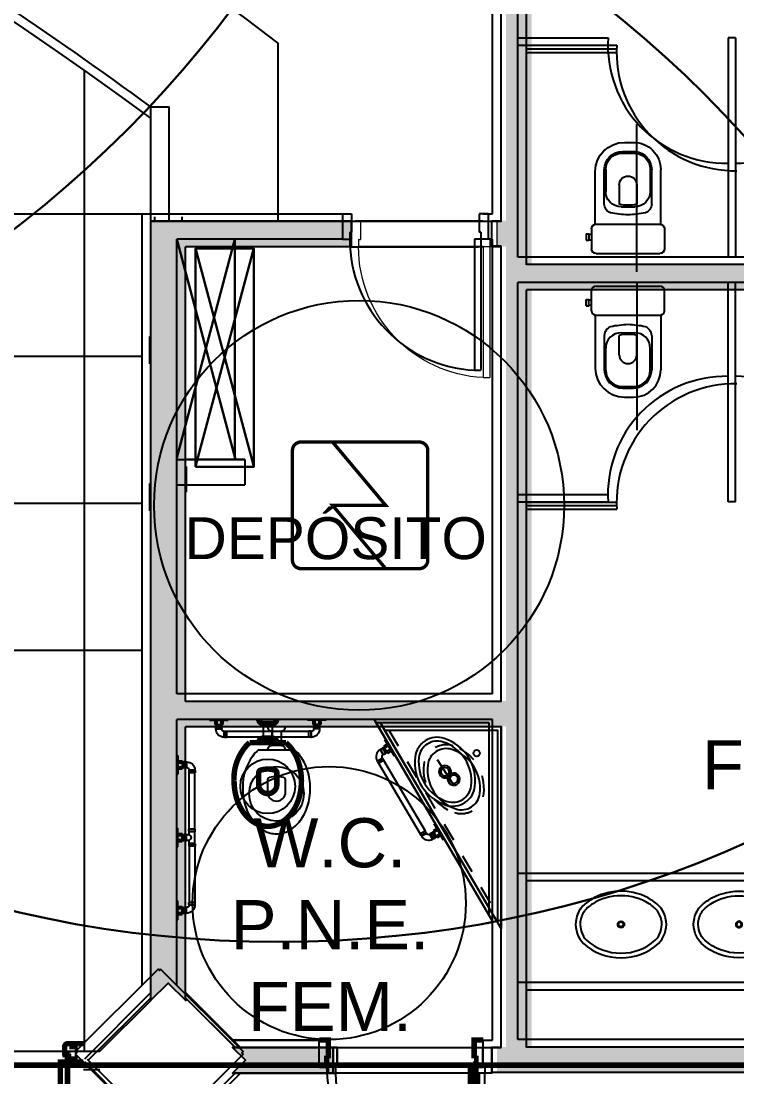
# Model space of a CAD drawing. Header units: metres. Extents: x -331 to 2982, y 362 to 2539.
# Drawn here: x 858.23 to 862.16, y 980.3 to 986.1 of the extents above; entities that cross this region are included whole.
import ezdxf

# ---------------------------------------------------------------- set-up
doc = ezdxf.new("R2010")
doc.units = ezdxf.units.M
doc.linetypes.add('DASHED', pattern=[0.75, 0.5, -0.25])
doc.layers.get('0').update_dxf_attribs({"color": 251})
for name, color, linetype in [('AR-COND', 4, 'Continuous'), ('DET. FUMAÇA', 1, 'Continuous'), ('Div', 251, 'Continuous'), ('Est', 251, 'Continuous'), ('Mob', 251, 'Continuous'), ('Pis', 251, 'Continuous'), ('Renato', 7, 'Continuous')]:
    doc.layers.add(name, color=color, linetype=linetype)
doc.layers.add('BASE', color=8, linetype='Continuous', lineweight=5)
doc.layers.add('Botoeira_antiga', color=74, linetype='Continuous', lineweight=30)
doc.styles.add('ARIAL', font='arial.ttf')

# ---------------------------------------------------------------- blocks, each defined once
blk = doc.blocks.new('VOG13')
at = {"layer": 'Mob'}
for p, q in [((-20, -15), (-20, -4)), ((-17.5, -1.5), (17.5, -1.5)), ((20, -15), (20, -4)), ((-23, -8.75), (-21.5, -8.75)), ((-23, -12.25), (-23, -8.75)), ((-21.5, -12.25), (-21.5, -8.75)), ((-21.5, -9), (-20, -9)), ((-23, -12.25), (-21.5, -12.25)), ((-21.5, -12), (-20, -12)), ((-18, -17.45), (-18, -46.5)), ((-17.5, -17.5), (17.5, -17.5)), ((18, -17.45), (18, -47.5)), ((-13, -28.63), (-13, -35.9)), ((-4.8, -39.2), (-4.8, -28.61)), ((-3.75, -27.1), (3.75, -27.1)), ((4.8, -39.2), (4.8, -28.61)), ((13, -28.63), (13, -35.9)), ((-13, -35.9), (-13, -47.5)), ((-12.25, -47.6), (-12.25, -35.6)), ((12.25, -47.6), (12.25, -35.6)), ((13, -35.9), (13, -47.5)), ((-3.25, -56.6), (3.25, -56.6)), ((-3, -57.5), (3, -57.5)), ((-2, -62.5), (3, -62.5))]:
    blk.add_line(p, q, dxfattribs=at)
for centre, radius, start, end in [((-17.5, -4), 2.5, 90, 180), ((17.5, -4), 2.5, 0, 90), ((-17.5, -15), 2.5, 180, 270), ((17.5, -15), 2.5, 270, 0), ((5.57, -107.06), 84.64, 93.7724, 100.27879), ((-5.57, -107.06), 84.64, 79.72121, 86.2276), ((-7.81, -28.67), 5.19, 109.37837, 179.5279), ((-3.75, -35.6), 8.5, 90, 180), ((-0.88, -40.32), 12.35, 85.90745, 108.49787), ((0.88, -40.32), 12.35, 71.50213, 94.09255), ((3.75, -35.6), 8.5, 0, 90), ((7.81, -28.67), 5.19, 0.4721, 70.62163), ((0, -39.2), 4.8, 180, 0), ((-2, -46.5), 16, 180, 270), ((-3, -47.5), 10, 180, 270), ((-3.25, -47.6), 9, 180, 270), ((3, -47.5), 10, 270, 0), ((3, -47.5), 15, 270, 0), ((3.25, -47.6), 9, 270, 0)]:
    blk.add_arc(centre, radius, start, end, dxfattribs=at)
blk = doc.blocks.new('Cuba01_pl')
at = {"layer": 'Mob'}
for radius in [0.018, 0.013]:
    blk.add_circle((0, 0), radius, dxfattribs=at)
for centre, radius, start, end in [((-0.0022, -0.1243), 0.3068, 89.5504, 122.73751), ((0.0022, -0.1243), 0.3068, 57.26249, 90.4496), ((-0.0706, -0.0303), 0.1909, 120.72503, 141.48411), ((-0.0022, -0.1243), 0.2818, 89.5504, 122.82801), ((0.0022, -0.1243), 0.2818, 57.17199, 90.4496), ((0.0706, -0.0303), 0.1909, 38.51589, 59.27497), ((-0.0906, -0.0037), 0.1589, 144.52318, 173.17666), ((-0.0906, -0.0037), 0.1339, 144.80474, 173.05731), ((-0.0706, -0.0303), 0.1659, 120.57547, 141.25329), ((0.0706, -0.0303), 0.1659, 38.74671, 59.42453), ((0.0906, -0.0037), 0.1339, 6.94269, 35.19526), ((0.0906, -0.0037), 0.1589, 6.82334, 35.47682), ((-0.0974, 0.0005), 0.1517, 174.45244, 224.38195), ((-0.0974, 0.0005), 0.1267, 174.57802, 224.00207), ((0.0974, 0.0005), 0.1267, 315.99793, 5.42198), ((0.0974, 0.0005), 0.1517, 315.61805, 5.54756), ((-0.0024, 0.1229), 0.3059, 228.32438, 270.48382), ((-0.0024, 0.1229), 0.2809, 228.50405, 270.48382), ((0.0024, 0.1229), 0.3059, 269.51618, 311.67562), ((0.0024, 0.1229), 0.2809, 269.51618, 311.49595)]:
    blk.add_arc(centre, radius, start, end, dxfattribs=at)
blk = doc.blocks.new('W_BARRA_VASO_3ART2')
at = {"layer": 'Mob', "color": 0}
for p, q in [((0, 0), (0, -0.006)), ((0.103, 0), (0.103, -0.006)), ((0.4, 0), (0.4, -0.006)), ((0.503, 0), (0.503, -0.006)), ((0.8, 0), (0.8, -0.006)), ((0.903, 0), (0.903, -0.006)), ((0, -0.006), (0.103, -0.006)), ((0.0296, -0.006), (0.0296, -0.03)), ((0.0296, -0.03), (0.0734, -0.03)), ((0.0349, -0.052), (0.0349, -0.04)), ((0.0349, -0.04), (0.068, -0.04)), ((0.068, -0.052), (0.0349, -0.052)), ((0.0349, -0.052), (0.0356, -0.0546)), ((0.0356, -0.03), (0.0356, -0.04)), ((0.0356, -0.0546), (0.0674, -0.0546)), ((0.0406, -0.006), (0.0406, -0.03)), ((0.0624, -0.006), (0.0624, -0.03)), ((0.0673, -0.03), (0.0673, -0.04)), ((0.068, -0.052), (0.0674, -0.0546)), ((0.068, -0.052), (0.068, -0.04)), ((0.0734, -0.006), (0.0734, -0.03)), ((0.503, -0.006), (0.4, -0.006)), ((0.4296, -0.006), (0.4296, -0.03)), ((0.4734, -0.03), (0.4296, -0.03)), ((0.4349, -0.051), (0.4349, -0.039)), ((0.4681, -0.039), (0.4349, -0.039)), ((0.4349, -0.051), (0.4356, -0.0535)), ((0.4349, -0.051), (0.4681, -0.051)), ((0.4356, -0.03), (0.4356, -0.039)), ((0.4674, -0.0535), (0.4356, -0.0535)), ((0.4356, -0.0681), (0.4356, -0.0535)), ((0.4406, -0.006), (0.4406, -0.03)), ((0.4624, -0.006), (0.4624, -0.03)), ((0.4674, -0.03), (0.4674, -0.039)), ((0.4681, -0.051), (0.4674, -0.0535)), ((0.4674, -0.0681), (0.4674, -0.0535)), ((0.4681, -0.051), (0.4681, -0.039)), ((0.4734, -0.006), (0.4734, -0.03)), ((0.903, -0.006), (0.8, -0.006)), ((0.8296, -0.006), (0.8296, -0.03)), ((0.8734, -0.03), (0.8296, -0.03)), ((0.8681, -0.04), (0.835, -0.04)), ((0.835, -0.052), (0.835, -0.04)), ((0.835, -0.052), (0.8681, -0.052)), ((0.835, -0.052), (0.8356, -0.0546)), ((0.8356, -0.03), (0.8356, -0.04)), ((0.8674, -0.0546), (0.8356, -0.0546)), ((0.8406, -0.006), (0.8406, -0.03)), ((0.8624, -0.006), (0.8624, -0.03)), ((0.8674, -0.03), (0.8674, -0.04)), ((0.8681, -0.052), (0.8674, -0.0546)), ((0.8681, -0.052), (0.8681, -0.04)), ((0.8734, -0.006), (0.8734, -0.03)), ((0.0835, -0.0675), (0.0809, -0.0681)), ((0.0809, -0.0999), (0.0809, -0.0681)), ((0.0835, -0.1006), (0.0809, -0.0999)), ((0.0835, -0.0675), (0.0835, -0.1006)), ((0.0835, -0.0675), (0.0955, -0.0675)), ((0.0835, -0.1006), (0.0955, -0.1006)), ((0.0955, -0.1006), (0.0955, -0.0675)), ((0.405, -0.0681), (0.0955, -0.0681)), ((0.405, -0.0999), (0.0955, -0.0999)), ((0.405, -0.1006), (0.405, -0.0674)), ((0.417, -0.0674), (0.405, -0.0674)), ((0.417, -0.1006), (0.405, -0.1006)), ((0.417, -0.0674), (0.417, -0.1006)), ((0.417, -0.0674), (0.4195, -0.0681)), ((0.4171, -0.1005), (0.4195, -0.0999)), ((0.4195, -0.0999), (0.4195, -0.0681)), ((0.4356, -0.0681), (0.4195, -0.0681)), ((0.4835, -0.0999), (0.4195, -0.0999)), ((0.4835, -0.0681), (0.4674, -0.0681)), ((0.486, -0.0674), (0.4835, -0.0681)), ((0.4835, -0.0999), (0.4835, -0.0681)), ((0.486, -0.1006), (0.4835, -0.0999)), ((0.486, -0.0674), (0.486, -0.1006)), ((0.486, -0.0674), (0.498, -0.0674)), ((0.486, -0.1006), (0.498, -0.1006)), ((0.498, -0.1006), (0.498, -0.0674)), ((0.498, -0.0681), (0.8075, -0.0681)), ((0.498, -0.0999), (0.8075, -0.0999)), ((0.8075, -0.1006), (0.8075, -0.0675)), ((0.8195, -0.0675), (0.8075, -0.0675)), ((0.8195, -0.1006), (0.8075, -0.1006)), ((0.8195, -0.0675), (0.8195, -0.1006)), ((0.8195, -0.0675), (0.8221, -0.0681)), ((0.8195, -0.1006), (0.8221, -0.0999)), ((0.8221, -0.0999), (0.8221, -0.0681))]:
    blk.add_line(p, q, dxfattribs=at)
for centre, radius, start, end in [((0.0809, -0.0546), 0.0453, 179.99797, 270.00203), ((0.0809, -0.0546), 0.0136, 179.52632, 270), ((0.8221, -0.0546), 0.0136, 270, 0.47368), ((0.8221, -0.0546), 0.0453, 269.99797, 0.00203), ((0.4515, -0.0615), 0.0172, 202.61986, 337.38014)]:
    blk.add_arc(centre, radius, start, end, dxfattribs=at)
blk = doc.blocks.new('DEF')
at = {"layer": 'Mob', "color": 0}
for p, q in [((0, 0.6406), (0.006, 0.6406)), ((0.006, 0.6406), (0.006, 0.5376)), ((0.006, 0.611), (0.03, 0.611)), ((0.006, 0.6001), (0.03, 0.6001)), ((0.03, 0.611), (0.03, 0.5672)), ((0.03, 0.605), (0.04, 0.605)), ((0.04, 0.6057), (0.04, 0.5726)), ((0.052, 0.6057), (0.04, 0.6057)), ((0.052, 0.5726), (0.052, 0.6057)), ((0.052, 0.6057), (0.0546, 0.605)), ((0.0546, 0.605), (0.0546, 0.5733)), ((0, 0.5376), (0.006, 0.5376)), ((0.006, 0.5782), (0.03, 0.5782)), ((0.006, 0.5672), (0.03, 0.5672)), ((0.03, 0.5732), (0.04, 0.5732)), ((0.052, 0.5726), (0.04, 0.5726)), ((0.052, 0.5726), (0.0546, 0.5733)), ((0.0675, 0.5571), (0.0681, 0.5597)), ((0.0675, 0.5571), (0.1006, 0.5571)), ((0.0675, 0.5571), (0.0675, 0.5451)), ((0.1006, 0.5451), (0.0675, 0.5451)), ((0.0999, 0.5597), (0.0681, 0.5597)), ((0.0681, 0.0955), (0.0681, 0.5451)), ((0.1006, 0.5571), (0.0999, 0.5597)), ((0.0999, 0.0955), (0.0999, 0.5451)), ((0.1006, 0.5571), (0.1006, 0.5451)), ((0, 0.103), (0.006, 0.103)), ((0.006, 0), (0.006, 0.103)), ((0.006, 0.0734), (0.03, 0.0734)), ((0.006, 0.0624), (0.03, 0.0624)), ((0.03, 0.0296), (0.03, 0.0734)), ((0.03, 0.0673), (0.04, 0.0673)), ((0.052, 0.068), (0.04, 0.068)), ((0.04, 0.0349), (0.04, 0.068)), ((0.052, 0.068), (0.052, 0.0349)), ((0.052, 0.068), (0.0546, 0.0674)), ((0.0546, 0.0356), (0.0546, 0.0674)), ((0.1006, 0.0955), (0.0675, 0.0955)), ((0.0675, 0.0835), (0.0675, 0.0955)), ((0.0675, 0.0835), (0.1006, 0.0835)), ((0.0675, 0.0835), (0.0681, 0.0809)), ((0.0999, 0.0809), (0.0681, 0.0809)), ((0.1006, 0.0835), (0.0999, 0.0809)), ((0.1006, 0.0835), (0.1006, 0.0955)), ((0, 0), (0.006, 0)), ((0.006, 0.0406), (0.03, 0.0406)), ((0.006, 0.0296), (0.03, 0.0296)), ((0.03, 0.0356), (0.04, 0.0356)), ((0.052, 0.0349), (0.04, 0.0349)), ((0.052, 0.0349), (0.0546, 0.0356))]:
    blk.add_line(p, q, dxfattribs=at)
for centre, radius, start, end in [((0.0546, 0.5597), 0.0453, 359.99797, 90.00203), ((0.0546, 0.5597), 0.0136, 0, 90.47368), ((0.0546, 0.0809), 0.0136, 269.52632, 0), ((0.0546, 0.0809), 0.0453, 269.99797, 0.00203)]:
    blk.add_arc(centre, radius, start, end, dxfattribs=at)
blk = doc.blocks.new('XR_BL2_AND_MON-REV15$0$P_M')
at = {"layer": 'Est'}
blk.add_lwpolyline([(0.4596, -0.4313), (0.4525, -0.4243), (0.4596, -0.4172), (0.0071, 0.0354), (0, 0.0283), (-0.0071, 0.0354), (-0.4596, -0.4172), (-0.4525, -0.4243), (-0.4596, -0.4313), (-0.0071, -0.8839), (0, -0.8768), (0.0071, -0.8839)], close=True, dxfattribs=at)
blk = doc.blocks.new('XR_BL2_AND_MON-REV15$0$P8014PL')
at = {"layer": 'BASE'}
for p, q in [((-0.075, 0.14), (-0.075, 0.8591)), ((-0.075, 0.8591), (-0.04, 0.8591)), ((-0.04, 0.14), (-0.04, 0.8591)), ((-0.8, 0), (-0.8, 0.14)), ((-0.8, 0.14), (-0.76, 0.14)), ((-0.76, 0.1), (-0.76, 0.14)), ((-0.04, 0.14), (-0.075, 0.14)), ((-0.04, 0.1), (-0.04, 0.14)), ((0, 0.14), (-0.04, 0.14)), ((0, 0), (0, 0.14)), ((-0.76, 0.1), (-0.75, 0.1)), ((-0.75, 0), (-0.75, 0.1)), ((-0.05, 0), (-0.05, 0.1)), ((-0.04, 0.1), (-0.05, 0.1)), ((-0.8, 0), (-0.75, 0)), ((0, 0), (-0.05, 0))]:
    blk.add_line(p, q, dxfattribs=at)
blk.add_arc((-0.04, 0.14), 0.72, 92.78631, 180, dxfattribs=at)
blk = doc.blocks.new('BAC-PL2')
at = {"layer": 'Mob'}
for p, q in [((0, 0), (0.005, 0)), ((0.025, 0.025), (0.105, 0.025)), ((0.025, -0.025), (0.105, -0.025))]:
    blk.add_line(p, q, dxfattribs=at)
for points in [[(0.13, 0.0998), (0.13, -0.0998, 0.056984), (0.1632, -0.1308, 0.085116), (0.2494, -0.1743, 0.090221), (0.34, -0.185, 0.074494), (0.4387, -0.1702, 0.085116), (0.5168, -0.1308, 0.106255), (0.5723, -0.0677, 0.128271), (0.59, 0, 0.128271), (0.5723, 0.0677, 0.106255), (0.5168, 0.1308, 0.085116), (0.4387, 0.1702, 0.074494), (0.34, 0.185, 0.074494), (0.2413, 0.1702, 0.085116), (0.1632, 0.1308, 0.056984)], [(0.2955, 0.05, 0.326276), (0.2812, 0.0396, 0.155871), (0.2812, -0.0396, 0.326276), (0.2955, -0.05), (0.36, -0.05, 1), (0.36, 0.05)]]:
    blk.add_lwpolyline(points, format="xyb", close=True, dxfattribs=at)
for points in [[(0, -0.05, 0.414214), (0.025, -0.025), (0.025, 0.025, 0.414483), (0, 0.05)], [(0.13, 0.05, 0.414483), (0.105, 0.025), (0.105, -0.025, 0.414214), (0.13, -0.05)]]:
    blk.add_lwpolyline(points, format="xyb", dxfattribs=at)
blk.add_circle((0.37, 0), 0.15, dxfattribs=at)
blk = doc.blocks.new('Detector de fumaça')
at = {"layer": 'DET. FUMAÇA', "linetype": 'Continuous', "lineweight": 15, "const_width": 0.0187}
blk.add_lwpolyline([(774.5995, 539.8158), (775.2491, 539.8158, -0.414214), (775.2958, 539.769), (775.2958, 539.1669, -0.414214), (775.2491, 539.1202), (774.5995, 539.1202, -0.414214), (774.5527, 539.1669), (774.5527, 539.769, -0.414214)], format="xyb", close=True, dxfattribs=at)
blk.add_lwpolyline([(774.773, 539.8158), (775.0645, 539.468), (774.773, 539.468), (775.0645, 539.1202)], dxfattribs=at)

msp = doc.modelspace()

# ---------------------------------------------------------------- hatches: boundary and pattern name
at = {"layer": 'Renato'}
for points in [[(864.096, 984.7637), (864.096, 986.5106), (864.266, 986.5106), (864.266, 986.4206), (864.236, 986.4206), (864.236, 982.9668), (864.266, 982.9668), (864.266, 982.8768), (864.096, 982.8768), (864.096, 984.6237), (861.0364, 984.6237), (861.0364, 980.4637), (862.524, 980.4637), (862.524, 980.3237), (860.8464, 980.3237), (860.8464, 980.4637), (860.8964, 980.4637), (860.8964, 982.2254), (859.136, 982.2254), (859.136, 980.723), (859.041, 980.818), (858.946, 980.723), (858.946, 985.0037), (860.0464, 985.0037), (860.0464, 984.8637), (859.136, 984.8637), (859.136, 982.3654), (860.8964, 982.3654), (860.8964, 984.8637), (860.8464, 984.8637), (860.8464, 985.0037), (860.8964, 985.0037), (860.8964, 988.9237), (859.3953, 988.9237), (859.4653, 988.9937), (859.3953, 989.0637), (862.524, 989.0637), (862.524, 988.9237), (861.0364, 988.9237), (861.0364, 984.7637)], [(859.3953, 980.4612), (859.4653, 980.3912), (859.3953, 980.3212), (859.9191, 980.3212), (859.9191, 980.4612)], [(859.9464, 980.4612), (859.9464, 980.3212), (859.3953, 980.3212), (859.4653, 980.3912), (859.3953, 980.4612)]]:
    msp.add_hatch(color=256, dxfattribs=at).paths.add_polyline_path(points)

# ---------------------------------------------------------------- linework, layer by layer
at = {"lineweight": 0}
msp.add_lwpolyline([(830.51, 980.3648), (862.4472, 980.3648, 1.000162), (862.4486, 989.1047), (862.118, 989.1022), (862.118, 991.1173), (862.193, 991.1173), (862.193, 991.3073), (830.793, 991.3073), (830.793, 991.1173), (830.868, 991.1173), (830.868, 989.1048, 1.0398), (830.5074, 980.3647, 0.005135)], format="xyb", close=True, dxfattribs=at)
at = {"layer": 'AR-COND', "color": 150}
msp.add_circle((860.0895, 983.4404), 1.1257, dxfattribs=at)
at = {"layer": 'Botoeira_antiga', "color": 150}
for centre in [(854.3559, 989.9535), (859.6478, 987.3417), (857.5323, 981.2429)]:
    msp.add_circle(centre, 6.3, dxfattribs=at)
at = {"layer": 'Div', "lineweight": 0}
for p, q in [((860.966, 986.0097), (861.4565, 986.0097)), ((862.1156, 986.0097), (862.1156, 984.8097)), ((862.1556, 986.0097), (862.1156, 986.0097)), ((862.1556, 986.0097), (862.1556, 984.8097)), ((860.966, 985.9697), (861.4553, 985.9697)), ((862.1156, 983.4597), (862.1156, 984.6597)), ((862.1556, 983.4597), (862.1556, 984.6597)), ((860.966, 983.4997), (861.4553, 983.4997)), ((860.966, 983.4597), (861.4565, 983.4597)), ((862.1556, 983.4597), (862.1156, 983.4597))]:
    msp.add_line(p, q, dxfattribs=at)
at = {"layer": 'Pis'}
for p, q in [((860.821, 985.0448), (860.821, 988.9647)), ((860.821, 985.0423), (860.821, 988.9623)), ((860.821, 985.0423), (860.821, 988.9622)), ((860.821, 985.0423), (860.821, 988.9622)), ((860.961, 984.8047), (860.961, 988.9647)), ((860.966, 986.0097), (861.4565, 986.0097)), ((862.1156, 986.0097), (862.1156, 984.8097)), ((862.1556, 986.0097), (862.1156, 986.0097)), ((862.1556, 986.0097), (862.1556, 984.8097)), ((860.966, 985.9697), (861.4553, 985.9697)), ((860.821, 985.0694), (860.821, 985.2194)), ((860.821, 985.0669), (860.821, 985.2169)), ((857.9709, 985.0423), (858.898, 985.0423)), ((858.898, 985.0423), (859.968, 985.0423)), ((858.898, 980.8039), (858.898, 985.0423)), ((858.898, 985.0423), (859.9983, 985.0423)), ((858.898, 980.8039), (858.898, 985.0423)), ((858.898, 980.8039), (858.898, 985.0423)), ((859.9983, 985.0423), (859.9983, 984.9023)), ((859.9983, 985.0423), (859.9983, 984.9023)), ((859.9983, 985.0423), (860.0483, 985.0423)), ((860.0483, 985.0423), (860.0483, 984.9423)), ((860.7483, 985.0423), (860.7483, 984.9423)), ((860.7983, 985.0423), (860.7483, 985.0423)), ((860.771, 985.0423), (860.821, 985.0423)), ((860.771, 985.0423), (860.821, 985.0423)), ((860.7983, 985.0423), (860.7983, 984.9023)), ((860.0383, 984.9423), (860.0383, 984.9023)), ((860.0383, 984.9423), (860.0483, 984.9423)), ((860.7583, 984.9423), (860.7483, 984.9423)), ((860.7583, 984.9423), (860.7583, 984.9023)), ((859.968, 984.9023), (859.088, 984.9023)), ((859.088, 982.404), (859.088, 984.9023)), ((859.088, 983.7023), (859.408, 984.9023)), ((859.088, 984.9023), (859.4106, 983.6923)), ((859.9983, 984.9023), (859.088, 984.9023)), ((859.088, 982.404), (859.088, 984.9023)), ((859.4106, 983.6923), (859.088, 984.9023)), ((859.408, 984.9023), (859.088, 983.7023)), ((859.408, 984.8998), (859.408, 983.6923)), ((859.408, 983.6923), (859.408, 984.8998)), ((859.9983, 984.9023), (860.0383, 984.9023)), ((860.7233, 984.9023), (860.7233, 984.1831)), ((860.7583, 984.9023), (860.7233, 984.9023)), ((860.7583, 984.9023), (860.7583, 984.1831)), ((860.7983, 984.9023), (860.7583, 984.9023)), ((860.821, 984.9023), (860.771, 984.9023)), ((860.821, 984.9023), (860.771, 984.9023)), ((860.821, 982.404), (860.821, 984.9023)), ((860.821, 982.404), (860.821, 984.9023)), ((860.821, 982.4065), (860.821, 984.9023)), ((864.0206, 984.8047), (860.961, 984.8047)), ((864.0206, 984.6647), (860.961, 984.6647)), ((860.961, 980.5048), (860.961, 984.6647)), ((862.1156, 983.4597), (862.1156, 984.6597)), ((862.1556, 983.4597), (862.1556, 984.6597)), ((857.3467, 984.2595), (858.893, 984.2595)), ((857.3467, 984.2595), (858.893, 984.2595)), ((860.7233, 984.1831), (860.7583, 984.1831)), ((859.088, 983.6923), (859.463, 983.6923)), ((859.463, 983.6923), (859.143, 983.6923)), ((859.143, 983.6923), (859.463, 983.6923)), ((859.463, 983.6923), (859.463, 983.5523)), ((859.088, 983.5523), (859.463, 983.5523)), ((860.966, 983.4997), (861.4553, 983.4997)), ((856.7567, 983.4521), (858.893, 983.4521)), ((856.7567, 983.4521), (858.893, 983.4521)), ((860.966, 983.4597), (861.4565, 983.4597)), ((862.1556, 983.4597), (862.1156, 983.4597)), ((856.1666, 982.6447), (858.898, 982.6447)), ((856.1666, 982.6447), (858.898, 982.6447)), ((860.821, 982.404), (859.088, 982.404)), ((860.821, 982.404), (859.088, 982.404)), ((859.088, 980.8039), (859.088, 982.264)), ((860.821, 982.264), (859.088, 982.264)), ((859.088, 980.8039), (859.088, 982.264)), ((860.821, 982.264), (859.088, 982.264)), ((859.563, 982.2415), (859.563, 982.1615)), ((859.563, 982.2415), (859.563, 982.1615)), ((859.588, 982.2665), (859.588, 982.2615)), ((859.588, 982.2665), (859.588, 982.2615)), ((859.6129, 982.2415), (859.6129, 982.1615)), ((859.6129, 982.2415), (859.6129, 982.1615)), ((860.1695, 982.2665), (860.821, 981.1565)), ((860.821, 981.1565), (860.1695, 982.2665)), ((860.1813, 982.2465), (860.801, 982.2465)), ((860.801, 981.1906), (860.1813, 982.2465)), ((860.2044, 982.2465), (860.801, 981.2301)), ((860.801, 982.2465), (860.801, 981.1906)), ((860.821, 980.5023), (860.821, 982.264)), ((860.821, 980.5023), (860.821, 982.264)), ((860.5188, 982.0432), (860.6037, 981.9105)), ((864.9606, 981.4179), (860.961, 981.4179)), ((864.0325, 980.8179), (860.961, 980.8179)), ((858.533, 980.4823), (858.533, 980.3823)), ((858.533, 980.4823), (858.5763, 980.4823)), ((859.871, 980.5023), (859.3896, 980.5023)), ((859.8983, 980.5023), (859.3896, 980.5023)), ((859.3896, 980.5023), (859.871, 980.5023)), ((859.871, 980.3623), (859.871, 980.5023)), ((859.871, 980.3623), (859.871, 980.5023)), ((859.921, 980.5023), (859.921, 980.4023)), ((860.721, 980.5023), (860.721, 980.4023)), ((860.771, 980.3623), (860.771, 980.5023)), ((860.771, 980.5023), (860.821, 980.5023)), ((860.771, 980.3623), (860.771, 980.5023)), ((860.771, 980.5023), (860.821, 980.5023)), ((860.771, 980.3623), (860.771, 980.5023)), ((860.771, 980.3648), (860.771, 980.5023)), ((862.4472, 980.5048), (860.961, 980.5048)), ((858.533, 980.3823), (858.5763, 980.3823)), ((859.3896, 980.3623), (859.871, 980.3623)), ((859.3896, 980.3623), (859.8983, 980.3623)), ((859.871, 980.3623), (859.3896, 980.3623)), ((862.4472, 980.3623), (860.771, 980.3623))]:
    msp.add_line(p, q, dxfattribs=at)
at = {"layer": 'Pis', "const_width": 0.03}
for points in [[(830.51, 980.3648), (862.4472, 980.3648, 1.000162), (862.4486, 989.1047), (862.118, 989.1022), (862.118, 991.1173), (862.193, 991.1173), (862.193, 991.3073), (830.793, 991.3073), (830.793, 991.1173), (830.868, 991.1173), (830.868, 989.1048, 1.0398), (830.5074, 980.3647, 0.005135)], [(859.6878, 982.1365), (859.4881, 982.1365, 0.056984), (859.4571, 982.1033, 0.085116), (859.4136, 982.017, 0.090221), (859.403, 981.9265, 0.074494), (859.4177, 981.8278, 0.085116), (859.4571, 981.7497, 0.106255), (859.5202, 981.6942, 0.128271), (859.588, 981.6765, 0.128271), (859.6557, 981.6942, 0.106255), (859.7188, 981.7497, 0.085116), (859.7582, 981.8278, 0.074494), (859.773, 981.9265, 0.074494), (859.7582, 982.0252, 0.085116), (859.7188, 982.1033, 0.056984)], [(859.6878, 982.1365), (859.4881, 982.1365, 0.056984), (859.4571, 982.1033, 0.085116), (859.4136, 982.017, 0.090221), (859.403, 981.9265, 0.074494), (859.4177, 981.8278, 0.085116), (859.4571, 981.7497, 0.106255), (859.5202, 981.6942, 0.128271), (859.588, 981.6765, 0.128271), (859.6557, 981.6942, 0.106255), (859.7188, 981.7497, 0.085116), (859.7582, 981.8278, 0.074494), (859.773, 981.9265, 0.074494), (859.7582, 982.0252, 0.085116), (859.7188, 982.1033, 0.056984)], [(859.638, 981.971, 0.326276), (859.6275, 981.9853, 0.155871), (859.5484, 981.9853, 0.326276), (859.538, 981.971), (859.538, 981.9065, 1), (859.638, 981.9065)], [(859.638, 981.971, 0.326276), (859.6275, 981.9853, 0.155871), (859.5484, 981.9853, 0.326276), (859.538, 981.971), (859.538, 981.9065, 1), (859.638, 981.9065)]]:
    msp.add_lwpolyline(points, format="xyb", close=True, dxfattribs=at)
for points in [[(859.538, 982.2665, 0.414214), (859.563, 982.2415), (859.613, 982.2415, 0.414483), (859.6379, 982.2665)], [(859.538, 982.2665, 0.414214), (859.563, 982.2415), (859.613, 982.2415, 0.414483), (859.6379, 982.2665)], [(859.6379, 982.1365, 0.414483), (859.613, 982.1615), (859.563, 982.1615, 0.414214), (859.538, 982.1365)], [(859.6379, 982.1365, 0.414483), (859.613, 982.1615), (859.563, 982.1615, 0.414214), (859.538, 982.1365)], [(858.533, 980.4823), (858.5287, 980.4823), (858.5287, 980.4673), (858.5127, 980.4673), (858.5127, 980.4773, 0.422579), (858.5079, 980.4823), (858.4894, 980.4822, 0.414214), (858.4729, 980.4657), (858.4729, 980.4252, 0.414214), (858.4749, 980.4232), (858.4824, 980.4232), (858.4809, 980.4255), (858.4869, 980.4255), (858.4854, 980.4232), (858.4929, 980.4233), (858.4929, 980.4116), (858.4942, 980.4116), (858.4942, 980.4111), (858.4912, 980.411), (858.4913, 980.3992), (858.4907, 980.3986), (858.4906, 980.4127), (858.488, 980.4127), (858.4883, 980.3827), (858.4868, 980.3826), (858.4868, 980.3801, 3.099483), (858.4937, 980.3815, -0.294496), (858.4925, 980.3833), (858.4924, 980.396), (858.4924, 980.396), (858.4944, 980.3961), (858.4944, 980.3956), (858.4929, 980.3956), (858.4929, 980.3842, 0.424816), (858.4949, 980.3823), (858.5077, 980.3823, 0.414214), (858.5127, 980.3873), (858.5127, 980.3973), (858.5287, 980.3973), (858.5287, 980.3823), (858.533, 980.3823)]]:
    msp.add_lwpolyline(points, format="xyb", dxfattribs=at)
for points in [[(858.533, 980.4823), (858.5763, 980.4823)], [(859.921, 980.4023), (859.921, 980.5023), (859.871, 980.5023)], [(860.721, 980.4023), (860.721, 980.5023), (860.771, 980.5023)], [(859.921, 980.4023), (859.911, 980.4023), (859.911, 980.3623)], [(860.721, 980.4023), (860.731, 980.4023), (860.731, 980.3623)], [(858.533, 980.3823), (858.5763, 980.3823)], [(859.871, 980.3623), (859.911, 980.3623)], [(860.771, 980.3623), (860.731, 980.3623)]]:
    msp.add_lwpolyline(points, dxfattribs=at)
for points in [[(858.4487, 980.3823), (858.4887, 980.3823), (858.4887, 979.4223), (858.4487, 979.4223)], [(860.731, 980.3623), (860.701, 980.3623), (860.701, 979.5423), (860.731, 979.5423)]]:
    msp.add_lwpolyline(points, close=True, dxfattribs=at)
at = {"layer": 'Pis'}
for centre, radius in [((859.588, 981.8965), 0.15), ((859.588, 981.8965), 0.15), ((860.735, 982.0788), 0.0175), ((859.9252, 981.2548), 0.75)]:
    msp.add_circle(centre, radius, dxfattribs=at)
for centre, radius, start, end in [((862.1053, 985.9697), 0.65, 176.47188, 270.88151), ((862.1656, 985.9697), 0.65, 269.11849, 3.52812), ((860.7583, 984.9023), 0.72, 180, 267.21369), ((862.1053, 983.4997), 0.65, 89.11849, 183.52812), ((862.1656, 983.4997), 0.65, 356.47188, 90.88151), ((860.5188, 982.0432), 0.1228, 72.02985, 173.17281), ((860.4809, 981.9255), 0.2465, 353.0662, 72.09502), ((860.5188, 982.0432), 0.1017, 72.03003, 173.19797), ((860.4809, 981.9255), 0.2254, 353.0682, 72.095), ((860.6416, 982.0282), 0.2465, 173.10758, 252.09496), ((860.6416, 982.0282), 0.2253, 173.11332, 252.10062), ((860.5613, 981.9768), 0.0336, 122.6013, 2.60168), ((860.5613, 981.9768), 0.0227, 32.6013, 212.6013), ((860.5613, 981.9768), 0.0227, 212.6013, 32.6013), ((860.5613, 981.9768), 0.0336, 2.60168, 122.6013), ((860.6037, 981.9105), 0.1229, 252.05326, 353.06611), ((860.6037, 981.9105), 0.1017, 252.05091, 353.06405), ((858.4573, 980.3513), 0.9291, 178.09055, 269.4717), ((860.747, 980.3782), 0.8361, 181.09311, 268.90689)]:
    msp.add_arc(centre, radius, start, end, dxfattribs=at)
at = {"layer": 'Renato'}
for p, q in [((860.8691, 985.0037, 195.166), (860.8691, 988.9237, 195.166)), ((860.8691, 985.0012, 195.166), (860.8691, 988.9212, 195.166)), ((860.8691, 985.0012, 195.166), (860.8691, 988.9212, 195.166)), ((861.0091, 984.7637, 195.166), (861.0091, 988.9237, 195.166)), ((861.0091, 984.7612, 195.166), (861.0091, 988.9212, 195.166)), ((861.0091, 984.7612, 195.166), (861.0091, 988.9212, 195.166)), ((861.0141, 985.9687, -165.1196), (861.5046, 985.9687, -178.0555)), ((861.0141, 985.9487, -165.1196), (861.5037, 985.9487, -178.0311)), ((861.0141, 985.9287, -165.1196), (861.5034, 985.9287, -178.023)), ((858.946, 985.6294, 195.166), (859.046, 985.6294, 195.166)), ((860.8691, 985.0283, 195.166), (860.8691, 985.1783, 195.166)), ((860.8691, 985.0258, 195.166), (860.8691, 985.1758, 195.166)), ((858.946, 980.7205, 195.166), (858.946, 985.0012, 195.166)), ((858.946, 980.7205, 195.166), (858.946, 985.0012, 195.166)), ((860.0464, 985.0012, 195.166), (858.946, 985.0012, 195.166)), ((858.966, 985.0258, 195.166), (858.966, 985.0012, 195.166)), ((859.116, 985.0258, 195.166), (859.116, 985.0012, 195.166)), ((860.0464, 985.0012, 195.166), (860.0464, 984.8612, 195.166)), ((860.7691, 985.0012), (860.0691, 985.0012)), ((860.0964, 985.0012, 195.166), (860.7964, 985.0012, 195.166)), ((860.8191, 984.8637, 195.166), (860.8191, 985.0037, 195.166)), ((860.8191, 985.0037, 195.166), (860.8691, 985.0037, 195.166)), ((860.8191, 984.8612, 195.166), (860.8191, 985.0012, 195.166)), ((860.8191, 984.8612, 195.166), (860.8191, 985.0012, 195.166)), ((860.8191, 985.0012, 195.166), (860.8691, 985.0012, 195.166)), ((860.8191, 985.0012, 195.166), (860.8691, 985.0012, 195.166)), ((860.016, 984.8612, 195.166), (859.136, 984.8612, 195.166)), ((859.136, 982.3629, 195.166), (859.136, 984.8612, 195.166)), ((860.0464, 984.8612, 195.166), (859.136, 984.8612, 195.166)), ((859.136, 982.3629, 195.166), (859.136, 984.8612, 195.166)), ((859.191, 983.6537, 153.3784), (859.511, 984.8537, 153.3784)), ((859.191, 984.8537, 153.3784), (859.511, 983.6537, 153.3784)), ((859.511, 983.6537), (859.191, 984.8537)), ((859.511, 984.8537), (859.191, 983.6537)), ((860.0391, 984.8612), (860.7441, 984.8612)), ((860.7714, 984.8612, 195.166), (860.0864, 984.8612, 195.166)), ((860.8691, 984.8637, 195.166), (860.8191, 984.8637, 195.166)), ((860.8691, 984.8612, 195.166), (860.8191, 984.8612, 195.166)), ((860.8691, 984.8612, 195.166), (860.8191, 984.8612, 195.166)), ((860.8691, 982.3654, 195.166), (860.8691, 984.8637, 195.166)), ((860.8691, 982.3629, 195.166), (860.8691, 984.8612, 195.166)), ((860.8691, 982.3629, 195.166), (860.8691, 984.8612, 195.166)), ((864.0687, 984.7637, 195.166), (861.0091, 984.7637, 195.166)), ((864.0687, 984.6237, 195.166), (861.0091, 984.6237, 195.166)), ((861.0091, 980.4637, 195.166), (861.0091, 984.6237, 195.166)), ((861.0091, 980.4612, 195.166), (861.0091, 984.6212, 195.166)), ((861.0091, 980.4612, 195.166), (861.0091, 984.6212, 195.166)), ((858.941, 984.2184, 195.166), (858.941, 984.3684, 195.166)), ((859.141, 983.5137, 195.166), (859.141, 983.6537, 195.166)), ((860.8691, 983.5162, 195.166), (860.8691, 983.6562, 195.166)), ((860.8691, 983.5137, 195.166), (860.8691, 983.6537, 195.166)), ((858.941, 983.411, 195.166), (858.941, 983.561, 195.166)), ((861.0141, 983.4587, -165.1196), (861.5034, 983.4587, -178.023)), ((861.0141, 983.4387, -165.1196), (861.5037, 983.4387, -178.0311)), ((861.0141, 983.4187, -165.1196), (861.5046, 983.4187, -178.0555)), ((858.946, 982.6036, 195.166), (858.946, 982.7536, 195.166)), ((860.8691, 982.3629, 195.166), (859.136, 982.3629, 195.166)), ((860.8691, 982.3629, 195.166), (859.136, 982.3629, 195.166)), ((859.136, 980.7205, 195.166), (859.136, 982.2229, 195.166)), ((860.8691, 982.2229, 195.166), (859.136, 982.2229, 195.166)), ((859.136, 980.7205, 195.166), (859.136, 982.2229, 195.166)), ((860.8691, 982.2229, 195.166), (859.136, 982.2229, 195.166)), ((860.8691, 980.4637, 195.166), (860.8691, 982.2254, 195.166)), ((860.8691, 980.4612, 195.166), (860.8691, 982.2229, 195.166)), ((860.8691, 980.4612, 195.166), (860.8691, 982.2229, 195.166)), ((865.0087, 981.3768, 99.919), (861.0091, 981.3768, 99.919)), ((859.041, 980.8155, 195.166), (858.941, 980.7155, 195.166)), ((859.141, 980.7155, 195.166), (859.041, 980.8155, 195.166)), ((864.0806, 980.7768, 99.919), (861.0091, 980.7768, 99.919)), ((858.946, 980.7346, -19.9735), (858.6026, 980.3912, -19.9735)), ((859.4095, 980.4612, -19.9735), (859.136, 980.7346, -19.9735)), ((859.141, 980.7296), (859.4045, 980.4662)), ((834.4153, 980.4412), (858.6239, 980.4412)), ((859.3953, 980.4612, 195.166), (859.4653, 980.3912, 195.166)), ((859.9191, 980.4612, 195.166), (859.3953, 980.4612, 195.166)), ((859.9464, 980.4612, 195.166), (859.3953, 980.4612, 195.166)), ((859.9191, 980.3212, 195.166), (859.9191, 980.4612, 195.166)), ((859.9464, 980.3212, 195.166), (859.9464, 980.4612, 195.166)), ((859.9691, 980.4612), (859.9691, 980.3612)), ((860.7691, 980.4612), (860.7691, 980.3612)), ((860.8191, 980.3237, 195.166), (860.8191, 980.4637, 195.166)), ((860.8191, 980.4637, 195.166), (860.8691, 980.4637, 195.166)), ((860.8191, 980.3212, 195.166), (860.8191, 980.4612, 195.166)), ((860.8191, 980.4612, 195.166), (860.8691, 980.4612, 195.166)), ((860.8191, 980.3212, 195.166), (860.8191, 980.4612, 195.166)), ((860.8191, 980.4612, 195.166), (860.8691, 980.4612, 195.166)), ((860.8191, 980.3212, 195.166), (860.8191, 980.4612, 195.166)), ((862.4953, 980.4637, 195.166), (861.0091, 980.4637, 195.166)), ((858.5814, 980.3841, -19.9735), (859.034, 979.9316, -19.9735)), ((858.5956, 980.3983, -19.9735), (859.0481, 979.9457, -19.9735)), ((859.4653, 980.3912, 195.166), (859.3953, 980.3212, 195.166)), ((859.041, 979.9528, -19.9735), (859.4095, 980.3212, -19.9735)), ((859.0481, 979.9316, -19.9735), (859.4377, 980.3212, -19.9735)), ((859.3953, 980.3212, 195.166), (859.9191, 980.3212, 195.166)), ((859.3953, 980.3212, 195.166), (859.9464, 980.3212, 195.166)), ((862.4953, 980.3237, 195.166), (860.8191, 980.3237, 195.166))]:
    msp.add_line(p, q, dxfattribs=at)
at = {"layer": 'Renato', "color": 2}
msp.add_line((858.581, 980.4412), (858.581, 985.8314), dxfattribs=at)
at = {"layer": 'Renato', "linetype": 'DASHED', "ltscale": 0.05}
msp.add_line((860.2525, 982.2054, 195.166), (860.8491, 981.189, 195.166), dxfattribs=at)
at = {"layer": 'Renato'}
for points in [[(853.2079, 980.4412), (858.6668, 980.4412), (858.946, 980.7205), (858.946, 985.0012), (858.946, 985.0012), (860.8691, 985.0012), (860.8691, 988.9212), (859.3953, 988.9212), (859.0417, 988.5676), (858.6168, 988.9912), (858.971, 989.3455), (858.971, 991.1662), (849.6578, 991.1662)], [(859.646, 985.0058), (859.646, 985.9793)], [(858.946, 985.0058), (858.946, 985.6294)], [(859.046, 985.0058), (859.046, 985.6294)], [(861.6139, 984.7228), (861.6139, 985.0496), (861.6139, 985.5348)], [(859.191, 983.6512), (859.511, 983.6512), (859.511, 984.8512), (859.191, 984.8512), (859.191, 983.6512)], [(859.191, 983.6512), (859.191, 984.8512), (859.511, 984.8512), (859.511, 983.6512), (859.191, 983.6512)], [(861.6139, 984.6646), (861.6139, 984.3377), (861.6139, 983.8526)], [(860.2176, 982.2254), (860.8691, 982.2254), (860.8691, 981.1154), (860.2176, 982.2254)], [(859.141, 980.7155), (859.041, 980.8155), (858.941, 980.7155)], [(858.946, 980.7629), (858.5814, 980.3983)], [(859.4377, 980.4612), (859.136, 980.7629)], [(859.141, 980.7579), (859.4327, 980.4662)], [(858.5768, 980.4412), (858.6668, 980.4412)], [(858.581, 980.4412), (858.6668, 980.4412)], [(859.3953, 980.3212), (859.4653, 980.3912), (859.3953, 980.4612)], [(859.9691, 980.3612), (859.9691, 980.4612), (859.9191, 980.4612), (859.9191, 980.3212), (859.9591, 980.3212)], [(859.9395, 980.4612), (860.7691, 980.4612)], [(859.9669, 980.4612), (860.7964, 980.4612)], [(860.7691, 980.3612), (860.7691, 980.4612), (860.8191, 980.4612), (860.8191, 980.3212), (860.7791, 980.3212)], [(859.9691, 980.3612), (859.9591, 980.3612), (859.9591, 980.3212)], [(860.7691, 980.3612), (860.7791, 980.3612), (860.7791, 980.3212)], [(858.5768, 980.3412), (858.6668, 980.3412)], [(858.581, 980.3412), (858.6668, 980.3412)], [(860.7691, 980.3212), (859.9591, 980.3212)], [(860.7964, 980.3212), (859.9864, 980.3212)]]:
    msp.add_lwpolyline(points, dxfattribs=at)
for points in [[(860.2293, 982.2054), (860.8491, 982.2054), (860.8491, 981.1495)], [(859.3953, 980.4612), (859.4653, 980.3912), (859.3953, 980.3212), (859.9191, 980.3212), (859.9191, 980.4612)], [(859.9464, 980.4612), (859.9464, 980.3212), (859.3953, 980.3212), (859.4653, 980.3912), (859.3953, 980.4612)], [(860.7791, 980.3212), (860.7491, 980.3212), (860.7491, 979.5012), (860.7791, 979.5012)]]:
    msp.add_lwpolyline(points, close=True, dxfattribs=at)
at = {"layer": 'Renato', "linetype": 'DASHED', "ltscale": 0.05}
for points in [[(860.6048, 982.119, 0.472393), (860.445, 982.0168)], [(860.7737, 981.8546, 0.359179), (860.6048, 982.119)], [(860.445, 982.0168, 0.358975), (860.6139, 981.7526)], [(860.6139, 981.7526, 0.471699), (860.7737, 981.8546)]]:
    msp.add_lwpolyline(points, format="xyb", dxfattribs=at)
at = {"layer": 'Renato'}
for points in [[(860.5983, 982.0989, 0.472527), (860.466, 982.0142)], [(860.7527, 981.8572, 0.359169), (860.5983, 982.0989)], [(860.466, 982.0142, 0.358974), (860.6204, 981.7727)], [(860.6285, 981.948, 1), (860.5903, 981.9236)], [(860.5903, 981.9236, 1), (860.6285, 981.948)], [(860.6204, 981.7727, 0.471701), (860.7527, 981.8572)]]:
    msp.add_lwpolyline(points, format="xyb", dxfattribs=at)
msp.add_lwpolyline([(860.5912, 981.9641, 1.732057), (860.6429, 981.9373, 0.577348)], format="xyb", close=True, dxfattribs=at)
for centre, radius, start, end in [((846.541, 968.8074), 20.8513, 53.49254, 126.50745), ((846.541, 968.8074), 21.6013, 52.6504, 59.19714), ((846.541, 968.8074), 20.9013, 53.59393, 59.19714), ((862.1534, 985.9287), 0.65, 176.47188, 270.88151), ((862.1534, 983.4587), 0.65, 89.11849, 183.52812), ((860.7951, 980.3371), 0.8361, 181.09311, 268.90689)]:
    msp.add_arc(centre, radius, start, end, dxfattribs=at)

# ---------------------------------------------------------------- block references
at = {"layer": 'DET. FUMAÇA', "linetype": 'Continuous', "lineweight": 0}
msp.add_blockref('Detector de fumaça', (85.1708, 443.9725), dxfattribs=at)
at = {"layer": 'Pis', "extrusion": (0, 0, -1), "xscale": 0.01000000000021828, "yscale": 0.01000000000021828, "zscale": -0.009999999999990905, "rotation": 180}
msp.add_blockref('VOG13', (-861.5658, 984.8097), dxfattribs=at)
at = {"layer": 'Pis', "extrusion": (0, 0, -1), "xscale": -0.01000000000021828, "yscale": 0.01000000000021828, "zscale": -0.01000000000021828}
msp.add_blockref('VOG13', (-861.5658, 984.6597), dxfattribs=at)
at = {"layer": 'Pis', "xscale": -1, "rotation": 90}
for name, p in [('DEF', (859.9083, 982.2665)), ('W_BARRA_VASO_3ART2', (859.088, 982.0665)), ('W_BARRA_VASO_3ART2', (859.088, 982.0665))]:
    msp.add_blockref(name, p, dxfattribs=at)
at = {"layer": 'Pis'}
for name, p, rotation in [('DEF', (860.2342, 982.1563), 210.4102562648636), ('XR_BL2_AND_MON-REV15$0$P_M', (858.5687, 980.4323), 90)]:
    msp.add_blockref(name, p, dxfattribs=dict(at, rotation=rotation))
msp.add_blockref('Cuba01_pl', (861.5273, 981.1381), dxfattribs=at)
at = {"layer": 'Pis', "xscale": -1}
msp.add_blockref('Cuba01_pl', (862.1753, 981.1381), dxfattribs=at)
at = {"layer": 'Renato', "xscale": -1, "rotation": 180}
msp.add_blockref('XR_BL2_AND_MON-REV15$0$P8014PL', (860.8464, 985.0012, 195.166), dxfattribs=at)
at = {"layer": 'Renato', "rotation": 270}
msp.add_blockref('BAC-PL2', (859.636, 982.2254, 195.166), dxfattribs=at)
msp.add_blockref('BAC-PL2', (859.636, 982.2254, 195.166), dxfattribs=at)

# ---------------------------------------------------------------- texts
at = {"layer": 'Pis', "width": 2.2626, "attachment_point": 8, "style": 'ARIAL'}
for s, insert, char_height in [('DEPÓSITO', (859.9612, 983.1417), 0.23), ('W.C.\\PFEMININO', (862.8934, 981.8755), 0.27), ('W.C.\\PP.N.E.\\PFEM.', (859.9294, 980.5513), 0.27)]:
    msp.add_mtext(s, dxfattribs=dict(at, insert=insert, char_height=char_height))

doc.saveas('drawing.dxf')
